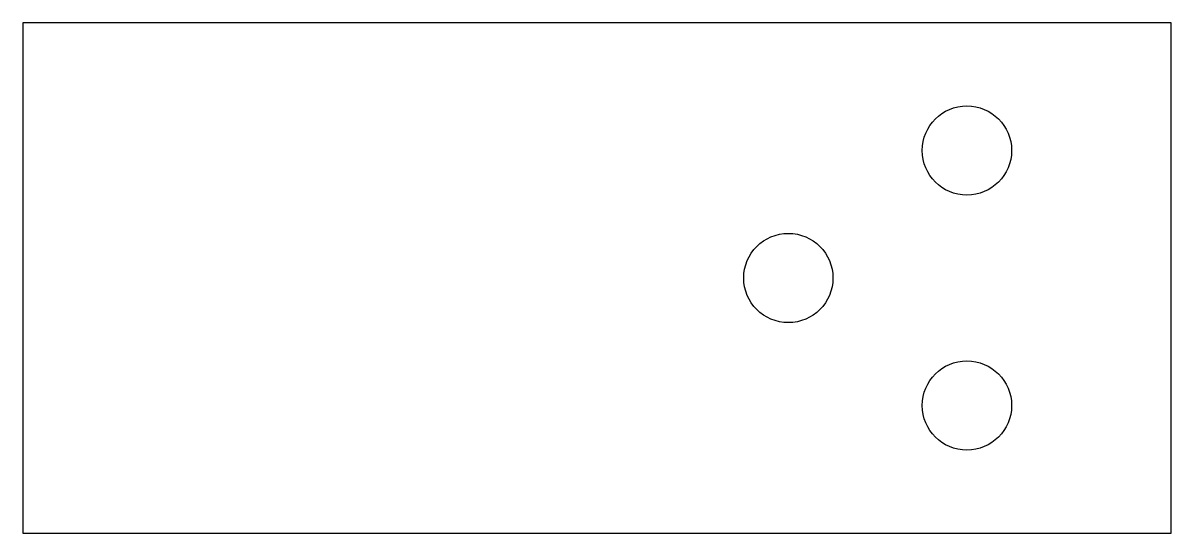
# Model space of a CAD drawing. Header units: millimetres. Extents: x -99.4 to -54.4, y 60 to 80.
import ezdxf

# ---------------------------------------------------------------- set-up
doc = ezdxf.new("R2010")
doc.units = ezdxf.units.MM
doc.layers.get('0').update_dxf_attribs({"linetype": 'CONTINUOUS'})

msp = doc.modelspace()

# ---------------------------------------------------------------- linework, layer by layer
for points in [[(-99.376, 80), (-99.376, 60), (-54.376, 60), (-54.376, 80)], [(-54.376, 80), (-99.376, 80), (-99.376, 60), (-54.376, 60)]]:
    msp.add_lwpolyline(points, close=True)
for centre in [(-62.376, 75), (-62.376, 75), (-69.376, 70), (-69.376, 70), (-62.376, 65), (-62.376, 65)]:
    msp.add_circle(centre, 1.75)

doc.saveas('drawing.dxf')
